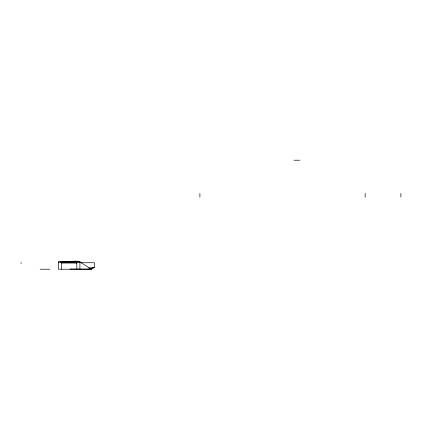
<?xml version="1.0" encoding="UTF-8"?>
<svg xmlns="http://www.w3.org/2000/svg" width="422" height="422" viewBox="0 0 422 422"><rect width="100%" height="100%" fill="white"/><g stroke="black" fill="none" stroke-linecap="round" stroke-linejoin="round"><path stroke-width="0.63" d="M69.946 269.078L91.6 269.078L92.371 267.353M91.6 269.078L94.422 267.432L94.422 262.742L80.591 262.742M88.752 268.075L94.422 267.432M70.785 262.268L76.614 261.983L76.572 261.081L58.436 261.962L58.479 262.864M76.825 261.893L61.612 261.983L79.9 261.893L91.31 269.21L58.479 269.21L58.479 261.983L79.9 261.983M294.023 160.218L299.847 160.218M61.612 261.782L70.094 261.782M76.825 263.033L61.406 263.033L61.406 261.983M40.127 269.21L49.965 269.21M400.9 193.387L400.9 197.143M365.178 193.387L365.178 197.143M199.901 193.387L199.901 197.143M79.9 269.21L79.9 261.893L60.045 261.983M76.825 261.782L76.825 269.231M76.614 261.983L76.614 263.033M61.612 261.893L61.612 269.21M21.1 262.6L21.1 263.671"/></g></svg>
